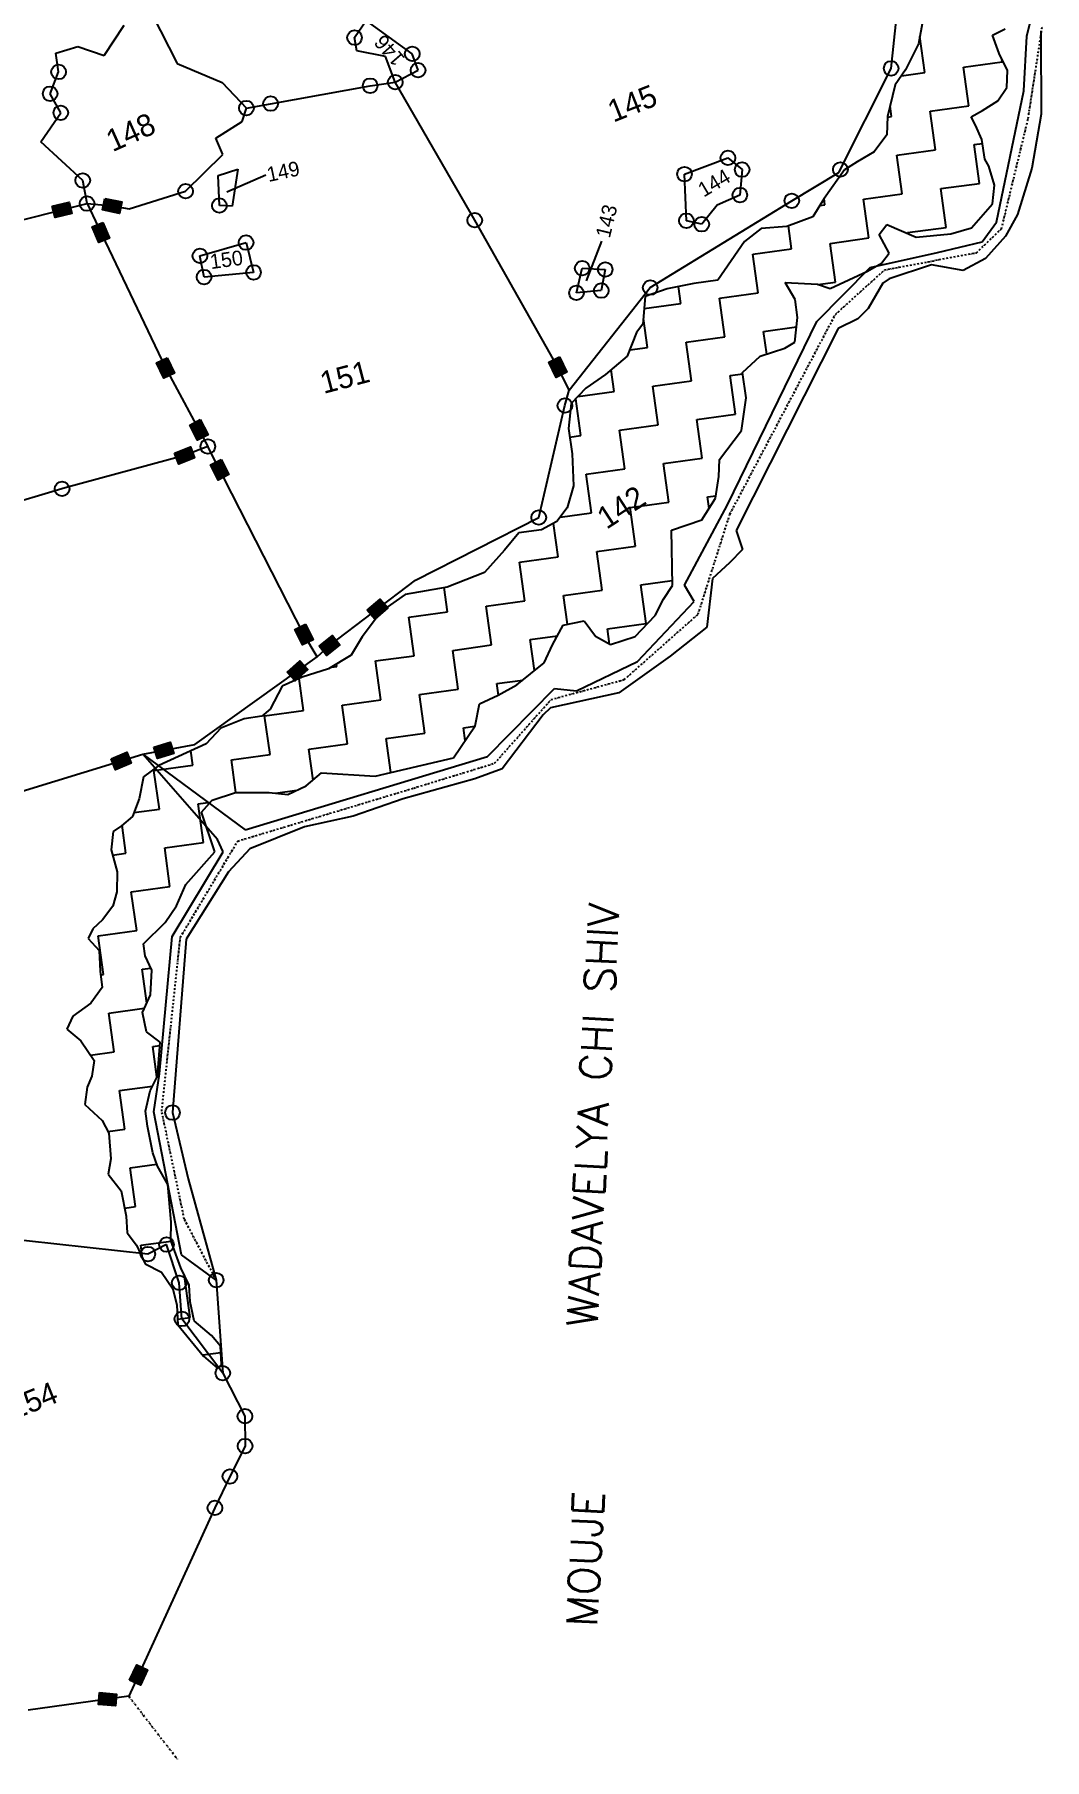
# Model space of a CAD drawing. Header units: metres. Extents: x 319402 to 322645, y 1847838 to 1853811.
# Drawn here: x 320755 to 321601, y 1847838 to 1849283 of the extents above; entities that cross this region are included whole.
import ezdxf

# ---------------------------------------------------------------- set-up
doc = ezdxf.new("R2010")
doc.units = ezdxf.units.M
doc.header["$LTSCALE"] = 0.3
doc.linetypes.add('DASHDOT', pattern=[1, 0.5, -0.25, 0, -0.25])
doc.linetypes.add('DIVIDE', pattern=[1.25, 0.5, -0.25, 0, -0.25, 0, -0.25])
for name, color, linetype in [('POLY_HATCH', 12, 'Continuous'), ('POLY_PARCEL', 6, 'Continuous'), ('POLY_WATER', 4, 'Continuous'), ('TEXT_MAPOUT', 7, 'Continuous'), ('TEXT_PARCEL', 7, 'Continuous'), ('V_BOUND_LINE', 7, 'Continuous'), ('V_BOUND_STREAM_LINE', 7, 'DASHDOT'), ('V_DIVIDE_LINE', 7, 'DIVIDE')]:
    doc.layers.add(name, color=color, linetype=linetype)
doc.styles.get("Standard").update_dxf_attribs({"font": 'simplex.shx'})
doc.styles.add('TEXT_MAP', font='')
doc.styles.get('TEXT_MAP').set_extended_font_data('Kruti Dev 050')
doc.dimstyles.get("Standard").update_dxf_attribs({"dimtxt": 0.18, "dimasz": 0.18, "dimexe": 0.18, "dimexo": 0.0625, "dimgap": 0.09, "dimtad": 0, "dimtih": 1, "dimtoh": 1, "dimdec": 4, "dimzin": 0, "dimdsep": 46, "dimtxsty": 'Standard', "dimcen": 0.09, "dimadec": 0, "dimazin": 0, "dimtfac": 1, "dimtdec": 4, "dimtofl": 0, "dimtmove": 0, "dimatfit": 3, "dimfxl": 1, "dimtolj": 1, "dimtzin": 0, "dimarcsym": 0})

msp = doc.modelspace()

# ---------------------------------------------------------------- hatches: boundary and pattern name
for points in [[(320826.4, 1849133.5), (320828.4, 1849143.2), (320814.3, 1849146.1), (320812.3, 1849136.4)], [(320786.5, 1849133.4), (320784.2, 1849143), (320770.2, 1849139.6), (320772.6, 1849130)], [(320809.1, 1849109), (320818.2, 1849112.8), (320812.6, 1849126), (320803.5, 1849122.2)], [(321192.4, 1848996), (321201.3, 1849000.4), (321195, 1849013.2), (321186.1, 1849008.9)], [(320863.7, 1848995.4), (320872.7, 1848999.7), (320866.4, 1849012.6), (320857.5, 1849008.3)], [(320891.9, 1848943.5), (320900.7, 1848948), (320894.1, 1848960.8), (320885.3, 1848956.2)], [(320889.4, 1848928.6), (320885.9, 1848937.9), (320872.5, 1848932.7), (320876.1, 1848923.5)], [(320909.2, 1848910.1), (320918.1, 1848914.6), (320911.6, 1848927.4), (320902.7, 1848922.9)], [(321051.3, 1848802.9), (321044.9, 1848810.4), (321034, 1848801.2), (321040.4, 1848793.6)], [(320979.7, 1848772), (320988.6, 1848776.3), (320982.4, 1848789.2), (320973.5, 1848784.9)], [(321011.1, 1848772.1), (321004.9, 1848779.8), (320993.8, 1848770.9), (321000, 1848763.1)], [(320984.3, 1848751.3), (320977.7, 1848758.7), (320967, 1848749.2), (320973.6, 1848741.8)], [(320836.4, 1848673), (320832.6, 1848682.1), (320819.4, 1848676.6), (320823.2, 1848667.4)], [(320872, 1848681.1), (320869, 1848690.6), (320855.3, 1848686.3), (320858.3, 1848676.8)], [(320849.9, 1847913.3), (320840.9, 1847917.5), (320834.9, 1847904.4), (320844, 1847900.3)], [(320823.2, 1847883), (320824, 1847892.9), (320809.7, 1847894.1), (320808.9, 1847884.2)]]:
    msp.add_hatch(color=256).paths.add_polyline_path(points)

# ---------------------------------------------------------------- linework, layer by layer
for points in [[(320814.3, 1849146.1), (320828.4, 1849143.2), (320826.4, 1849133.5), (320812.3, 1849136.4)], [(320770.2, 1849139.6), (320784.2, 1849143), (320786.5, 1849133.4), (320772.6, 1849130)], [(320812.6, 1849126), (320818.2, 1849112.8), (320809.1, 1849109), (320803.5, 1849122.2)], [(321195, 1849013.2), (321201.3, 1849000.4), (321192.4, 1848996), (321186.1, 1849008.9)], [(320866.4, 1849012.6), (320872.7, 1848999.7), (320863.7, 1848995.4), (320857.5, 1849008.3)], [(320894.1, 1848960.8), (320900.7, 1848948), (320891.9, 1848943.5), (320885.3, 1848956.2)], [(320872.5, 1848932.7), (320885.9, 1848937.9), (320889.4, 1848928.6), (320876.1, 1848923.5)], [(320911.6, 1848927.4), (320918.1, 1848914.6), (320909.2, 1848910.1), (320902.7, 1848922.9)], [(321034, 1848801.2), (321044.9, 1848810.4), (321051.3, 1848802.9), (321040.4, 1848793.6)], [(320982.4, 1848789.2), (320988.6, 1848776.3), (320979.7, 1848772), (320973.5, 1848784.9)], [(320993.8, 1848770.9), (321004.9, 1848779.8), (321011.1, 1848772.1), (321000, 1848763.1)], [(320967, 1848749.2), (320977.7, 1848758.7), (320984.3, 1848751.3), (320973.6, 1848741.8)], [(320819.4, 1848676.6), (320832.6, 1848682.1), (320836.4, 1848673), (320823.2, 1848667.4)], [(320855.3, 1848686.3), (320869, 1848690.6), (320872, 1848681.1), (320858.3, 1848676.8)], [(320834.9, 1847904.4), (320840.9, 1847917.5), (320849.9, 1847913.3), (320844, 1847900.3)], [(320809.7, 1847894.1), (320824, 1847892.9), (320823.2, 1847883), (320808.9, 1847884.2)]]:
    msp.add_lwpolyline(points, close=True)
for centre in [(321023.4, 1849280.8), (321071.8, 1849267.2), (321076.6, 1849253.5), (321472.9, 1849255), (320775.5, 1849252), (321036.5, 1849240.5), (321057.5, 1849243.4), (320768.4, 1849233.8), (320953.1, 1849225.5), (320777.3, 1849217.8), (320932.8, 1849221.8), (321299.8, 1849166.4), (321336.2, 1849180), (321348.1, 1849170.2), (321430.4, 1849170.3), (320795.7, 1849161.1), (320881.9, 1849152.1), (320799.3, 1849141.7), (320910.2, 1849140.1), (321346.2, 1849148.9), (321389.7, 1849144.1), (321124.1, 1849127.8), (321301.4, 1849127.4), (321314.2, 1849124.4), (320932.5, 1849109), (320893.9, 1849097.9), (320897.3, 1849080.2), (320938.8, 1849084.1), (321214.1, 1849087.6), (321233.4, 1849086.5), (321209.3, 1849066.9), (321230.1, 1849068.8), (321271.1, 1849071.3), (321199.7, 1848972.5), (320900.5, 1848938.2), (320778.4, 1848902.7), (321177.7, 1848878.7), (320870.9, 1848380.1), (320850.3, 1848261.6), (320865.9, 1848269.5), (320876.6, 1848237.5), (320907.5, 1848239.7), (320878.8, 1848207.2), (320913, 1848161.8), (320931.6, 1848125.7), (320931.7, 1848100.7), (320919, 1848075.2), (320906.5, 1848048.9)]:
    msp.add_circle(centre, 6.14)
at = {"layer": 'POLY_HATCH'}
for p, q in [((321499.5, 1849295.4), (321495.9, 1849275.7)), ((321557.7, 1849282.9), (321568.5, 1849288.2)), ((321495.9, 1849275.7), (321484.9, 1849253.7)), ((321563.3, 1849267.6), (321557.7, 1849282.9)), ((321570.4, 1849253.2), (321563.3, 1849267.6)), ((321484.9, 1849253.7), (321476.4, 1849241.1)), ((321569.8, 1849239.1), (321570.4, 1849253.2)), ((321476.4, 1849241.1), (321469.8, 1849214.6)), ((321562.4, 1849227.8), (321569.8, 1849239.1)), ((321540, 1849214.5), (321549.5, 1849219.7)), ((321549.5, 1849219.7), (321562.4, 1849227.8)), ((321469.8, 1849214.6), (321469.4, 1849199.2)), ((321543.5, 1849207.3), (321540, 1849214.5)), ((321549, 1849195.3), (321543.5, 1849207.3)), ((321469.4, 1849199.2), (321458.6, 1849185)), ((321551.3, 1849179), (321549, 1849195.3)), ((321444.4, 1849176.6), (321433.8, 1849170)), ((321458.6, 1849185), (321444.4, 1849176.6)), ((321554.7, 1849173.1), (321551.3, 1849179)), ((321559.4, 1849157.2), (321554.7, 1849173.1)), ((321433.8, 1849170), (321416.7, 1849145.9)), ((321416.7, 1849145.9), (321407.3, 1849130.6)), ((321557.7, 1849141.6), (321559.4, 1849157.2)), ((321407.3, 1849130.6), (321385.4, 1849122.5)), ((321540.1, 1849121.3), (321557.7, 1849141.6)), ((321363.9, 1849120.8), (321350.1, 1849109.9)), ((321385.4, 1849122.5), (321363.9, 1849120.8)), ((321462.9, 1849115.7), (321469.4, 1849124.3)), ((321471.4, 1849100.3), (321462.9, 1849115.7)), ((321469.4, 1849124.3), (321493.8, 1849113.6)), ((321493.8, 1849113.6), (321522.9, 1849116.4)), ((321522.9, 1849116.4), (321540.1, 1849121.3)), ((321350.1, 1849109.9), (321327.7, 1849077.5)), ((321464.9, 1849091.7), (321471.4, 1849100.3)), ((321453.1, 1849085), (321464.9, 1849091.7)), ((321307.6, 1849074.7), (321285.2, 1849070.3)), ((321327.7, 1849077.5), (321307.6, 1849074.7)), ((321392.4, 1849061.3), (321384.1, 1849075.5)), ((321384.1, 1849075.5), (321411.1, 1849074.1)), ((321411.1, 1849074.1), (321421.8, 1849070.5)), ((321421.8, 1849070.5), (321453.1, 1849085)), ((321266.9, 1849063.9), (321265, 1849040.7)), ((321285.2, 1849070.3), (321266.9, 1849063.9)), ((321394.5, 1849046.2), (321392.4, 1849061.3)), ((321392.3, 1849025.5), (321394.5, 1849046.2)), ((321259.6, 1849033.6), (321251.8, 1849013.8)), ((321265, 1849040.7), (321259.6, 1849033.6)), ((321251.8, 1849013.8), (321233.5, 1848998.4)), ((321348.5, 1849000.3), (321363.2, 1849013.8)), ((321363.2, 1849013.8), (321384, 1849020.5)), ((321384, 1849020.5), (321392.3, 1849025.5)), ((321351.4, 1848979), (321348.5, 1849000.3)), ((321217.1, 1848987.2), (321204.9, 1848974.1)), ((321233.5, 1848998.4), (321217.1, 1848987.2)), ((321204.9, 1848974.1), (321202.6, 1848953.3)), ((321347.5, 1848951.6), (321351.4, 1848979)), ((321202.6, 1848953.3), (321205.6, 1848932)), ((321329.1, 1848927.4), (321347.5, 1848951.6)), ((321205.6, 1848932), (321206.7, 1848905.3)), ((321328.5, 1848913.2), (321329.1, 1848927.4)), ((321325.9, 1848895), (321328.5, 1848913.2)), ((321206.7, 1848905.3), (321201.6, 1848886.8)), ((321201.6, 1848886.8), (321193, 1848875.3)), ((321314.4, 1848876.8), (321325.9, 1848895)), ((321193, 1848875.3), (321179.9, 1848868.4)), ((321288.8, 1848868.1), (321314.4, 1848876.8)), ((321161.1, 1848865.8), (321149, 1848851.4)), ((321179.9, 1848868.4), (321161.1, 1848865.8)), ((321289.7, 1848821.6), (321288.8, 1848868.1)), ((321149, 1848851.4), (321132.4, 1848832.5)), ((321132.4, 1848832.5), (321100.9, 1848820.4)), ((321065.9, 1848814.3), (321046.1, 1848800.1)), ((321100.9, 1848820.4), (321065.9, 1848814.3)), ((321282.3, 1848810.3), (321289.7, 1848821.6)), ((321046.1, 1848800.1), (321029.9, 1848778.7)), ((321258.5, 1848778.9), (321275.2, 1848796.6)), ((321275.2, 1848796.6), (321282.3, 1848810.3)), ((321189.1, 1848771.9), (321198.3, 1848788.5)), ((321198.3, 1848788.5), (321215.7, 1848792.2)), ((321215.7, 1848792.2), (321225.2, 1848779.4)), ((321029.9, 1848778.7), (321020.5, 1848763.4)), ((321182.3, 1848756.9), (321189.1, 1848771.9)), ((321225.2, 1848779.4), (321237.7, 1848772.2)), ((321237.7, 1848772.2), (321258.5, 1848778.9)), ((321020.5, 1848763.4), (321001.7, 1848751.8)), ((321159.3, 1848738.4), (321182.3, 1848756.9)), ((320979.6, 1848744.9), (320962.8, 1848737.5)), ((321001.7, 1848751.8), (320979.6, 1848744.9)), ((321143.8, 1848729.9), (321159.3, 1848738.4)), ((320962.8, 1848737.5), (320952.6, 1848718.2)), ((321128.2, 1848722.6), (321143.8, 1848729.9)), ((320930.8, 1848710.1), (320911.4, 1848702.3)), ((320945.8, 1848712.2), (320930.8, 1848710.1)), ((320952.6, 1848718.2), (320945.8, 1848712.2)), ((321124.4, 1848704.2), (321128.2, 1848722.6)), ((320911.4, 1848702.3), (320899.2, 1848689.1)), ((321106.3, 1848677.4), (321124.4, 1848704.2)), ((320899.2, 1848689.1), (320859.5, 1848670.8)), ((320859.5, 1848670.8), (320846.7, 1848661.4)), ((321040.7, 1848662), (321106.3, 1848677.4)), ((320846.7, 1848661.4), (320842.9, 1848643)), ((320967.4, 1848646.7), (320983, 1848654)), ((320983, 1848654), (320995.6, 1848664.7)), ((320995.6, 1848664.7), (321040.7, 1848662)), ((320842.9, 1848643), (320837.3, 1848628.2)), ((320895.3, 1848631.7), (320904.2, 1848641.8)), ((320904.2, 1848641.8), (320923.7, 1848648.4)), ((320923.7, 1848648.4), (320951.8, 1848648.4)), ((320951.8, 1848648.4), (320967.4, 1848646.7)), ((320837.3, 1848628.2), (320828.1, 1848620.5)), ((320906.3, 1848598.7), (320895.3, 1848631.7)), ((320821.1, 1848615.7), (320819.4, 1848600.2)), ((320828.1, 1848620.5), (320821.1, 1848615.7)), ((320819.4, 1848600.2), (320824.5, 1848581.7)), ((320882, 1848571.1), (320906.3, 1848598.7)), ((320824.5, 1848581.7), (320824.3, 1848565.1)), ((320824.3, 1848565.1), (320820.8, 1848553.1)), ((320874.2, 1848553.4), (320882, 1848571.1)), ((320820.8, 1848553.1), (320812.2, 1848541.7)), ((320864.7, 1848539.3), (320874.2, 1848553.4)), ((320812.2, 1848541.7), (320804.2, 1848534.2)), ((320846.7, 1848521.5), (320864.7, 1848539.3)), ((320804.2, 1848534.2), (320800.3, 1848526)), ((320800.3, 1848526), (320809.4, 1848515.8)), ((320809.4, 1848515.8), (320810.2, 1848498.5)), ((320848.1, 1848511.4), (320846.7, 1848521.5)), ((320853.6, 1848499.4), (320848.1, 1848511.4)), ((320810.2, 1848498.5), (320812.1, 1848484.8)), ((320852.6, 1848478.9), (320853.6, 1848499.4)), ((320812.1, 1848484.8), (320802.4, 1848471.9)), ((320845.7, 1848463.9), (320852.6, 1848478.9)), ((320802.4, 1848471.9), (320787.3, 1848460.9)), ((320849.2, 1848447.7), (320845.7, 1848463.9)), ((320787.3, 1848460.9), (320782.4, 1848450)), ((320782.4, 1848450), (320794, 1848440.1)), ((320794, 1848440.1), (320805.2, 1848423.8)), ((320860.6, 1848439.1), (320849.2, 1848447.7)), ((320858.2, 1848410.7), (320860.6, 1848439.1)), ((320805.2, 1848423.8), (320803.2, 1848410.7)), ((320803.2, 1848410.7), (320799.4, 1848401.3)), ((320852.2, 1848398.3), (320858.2, 1848410.7)), ((320799.4, 1848401.3), (320797.5, 1848386.9)), ((320848.2, 1848381.2), (320852.2, 1848398.3)), ((320797.5, 1848386.9), (320812.1, 1848373.6)), ((320849.9, 1848368.6), (320848.2, 1848381.2)), ((320812.1, 1848373.6), (320817.5, 1848362.9)), ((320817.5, 1848362.9), (320819.2, 1848341.4)), ((320854.3, 1848346.3), (320849.9, 1848368.6)), ((320819.2, 1848341.4), (320817.1, 1848328.4)), ((320858.3, 1848335.3), (320854.3, 1848346.3)), ((320866.9, 1848319.9), (320858.3, 1848335.3)), ((320817.1, 1848328.4), (320828, 1848314.5)), ((320869.9, 1848288.4), (320866.9, 1848319.9)), ((320828, 1848314.5), (320832.2, 1848293.4)), ((320832.2, 1848293.4), (320832.8, 1848279.4)), ((320832.8, 1848279.4), (320840.7, 1848269)), ((320869.5, 1848273), (320869.9, 1848288.4)), ((320840.7, 1848269), (320847.9, 1848253.4)), ((320877.8, 1848249.9), (320869.5, 1848273)), ((320847.9, 1848253.4), (320861.7, 1848246.4)), ((320884.9, 1848235.6), (320877.8, 1848249.9)), ((320861.7, 1848246.4), (320871.3, 1848232.4)), ((320885.6, 1848221.6), (320884.9, 1848235.6)), ((320871.3, 1848232.4), (320874.5, 1848218.8)), ((320874.5, 1848218.8), (320875.5, 1848202.3)), ((320889.1, 1848205.5), (320885.6, 1848221.6)), ((320903.5, 1848193.4), (320889.1, 1848205.5)), ((320875.5, 1848202.3), (320897, 1848175.9)), ((320911.2, 1848184.3), (320903.5, 1848193.4)), ((320897, 1848175.9), (320908.6, 1848166)), ((320912, 1848169), (320911.2, 1848184.3)), ((320908.6, 1848166), (320912, 1848169))]:
    msp.add_line(p, q, dxfattribs=at)
at = {"layer": 'POLY_HATCH', "linetype": 'Continuous'}
for p, q in [((321501.2, 1849251.5), (321497, 1849281.7)), ((321533.6, 1849256), (321566, 1849260.4)), ((321566, 1849260.4), (321565.7, 1849262.8)), ((321481.5, 1849248.8), (321501.2, 1849251.5)), ((321538.1, 1849223.6), (321533.6, 1849256)), ((321473.2, 1849214.6), (321472, 1849223.5)), ((321505.7, 1849219.1), (321538.1, 1849223.6)), ((321510.1, 1849186.7), (321505.7, 1849219.1)), ((321469.8, 1849214.1), (321473.2, 1849214.6)), ((321477.7, 1849182.2), (321510.1, 1849186.7)), ((321542.5, 1849191.1), (321549.5, 1849192.1)), ((321547, 1849158.7), (321542.5, 1849191.1)), ((321482.2, 1849149.8), (321477.7, 1849182.2)), ((321514.6, 1849154.3), (321547, 1849158.7)), ((321417.4, 1849140.8), (321416.7, 1849146)), ((321449.8, 1849145.3), (321482.2, 1849149.8)), ((321454.3, 1849112.9), (321449.8, 1849145.3)), ((321519.1, 1849121.8), (321514.6, 1849154.3)), ((321413.2, 1849140.2), (321417.4, 1849140.8)), ((321389.5, 1849103.9), (321386.8, 1849123)), ((321486.7, 1849117.4), (321519.1, 1849121.8)), ((321486.8, 1849116.7), (321486.7, 1849117.4)), ((321357.1, 1849099.4), (321389.5, 1849103.9)), ((321421.9, 1849108.4), (321454.3, 1849112.9)), ((321426.4, 1849076), (321421.9, 1849108.4)), ((321361.5, 1849067), (321357.1, 1849099.4)), ((321296.7, 1849058.1), (321294.8, 1849072.2)), ((321411.5, 1849073.9), (321426.4, 1849076)), ((321266.1, 1849053.8), (321296.7, 1849058.1)), ((321329.1, 1849062.5), (321361.5, 1849067)), ((321333.6, 1849030.1), (321329.1, 1849062.5)), ((321268.8, 1849021.2), (321265.4, 1849045.5)), ((321301.2, 1849025.7), (321333.6, 1849030.1)), ((321366, 1849034.6), (321393.7, 1849038.4)), ((321368.7, 1849015.6), (321366, 1849034.6)), ((321253.9, 1849019.1), (321268.8, 1849021.2)), ((321305.7, 1848993.2), (321301.2, 1849025.7)), ((321240.9, 1848984.3), (321238.3, 1849002.5)), ((321338.1, 1848997.7), (321348.6, 1848999.2)), ((321210.5, 1848980.1), (321240.9, 1848984.3)), ((321273.3, 1848988.8), (321305.7, 1848993.2)), ((321277.8, 1848956.4), (321273.3, 1848988.8)), ((321342.6, 1848965.3), (321338.1, 1848997.7)), ((321212.9, 1848947.4), (321208.7, 1848978.1)), ((321245.3, 1848951.9), (321277.8, 1848956.4)), ((321310.2, 1848960.8), (321342.6, 1848965.3)), ((321314.6, 1848928.4), (321310.2, 1848960.8)), ((321203.6, 1848946.1), (321212.9, 1848947.4)), ((321249.8, 1848919.5), (321245.3, 1848951.9)), ((321282.2, 1848923.9), (321314.6, 1848928.4)), ((321217.4, 1848915), (321249.8, 1848919.5)), ((321221.9, 1848882.6), (321217.4, 1848915)), ((321286.7, 1848891.5), (321282.2, 1848923.9)), ((321254.3, 1848887.1), (321286.7, 1848891.5)), ((321258.8, 1848854.6), (321254.3, 1848887.1)), ((321319.1, 1848896), (321326.2, 1848897)), ((321320.5, 1848886.3), (321319.1, 1848896)), ((321194, 1848845.7), (321190.1, 1848873.8)), ((321195.7, 1848879), (321221.9, 1848882.6)), ((321226.4, 1848850.2), (321258.8, 1848854.6)), ((321161.6, 1848841.2), (321194, 1848845.7)), ((321166, 1848808.8), (321161.6, 1848841.2)), ((321230.9, 1848817.8), (321226.4, 1848850.2)), ((321263.3, 1848822.2), (321289.6, 1848825.9)), ((321101.2, 1848799.8), (321098.4, 1848820)), ((321198.5, 1848813.3), (321230.9, 1848817.8)), ((321201.8, 1848789.2), (321198.5, 1848813.3)), ((321267.8, 1848789.8), (321263.3, 1848822.2)), ((321068.8, 1848795.3), (321101.2, 1848799.8)), ((321133.6, 1848804.3), (321166, 1848808.8)), ((321138.1, 1848771.9), (321133.6, 1848804.3)), ((321073.3, 1848762.9), (321068.8, 1848795.3)), ((321235.3, 1848785.3), (321267.8, 1848789.8)), ((321237.1, 1848772.6), (321235.3, 1848785.3)), ((321105.7, 1848767.4), (321138.1, 1848771.9)), ((321110.2, 1848735), (321105.7, 1848767.4)), ((321170.5, 1848776.4), (321193.4, 1848779.5)), ((321174.1, 1848750.4), (321170.5, 1848776.4)), ((321004.3, 1848753.4), (321008.5, 1848754)), ((321008.5, 1848754), (321008.2, 1848755.8)), ((321040.9, 1848758.5), (321073.3, 1848762.9)), ((321045.4, 1848726), (321040.9, 1848758.5)), ((320980.6, 1848717.1), (320976.9, 1848743.7)), ((321142.6, 1848739.5), (321164.4, 1848742.5)), ((321143.9, 1848729.9), (321142.6, 1848739.5)), ((321013, 1848721.6), (321045.4, 1848726)), ((321077.8, 1848730.5), (321110.2, 1848735)), ((321082.3, 1848698.1), (321077.8, 1848730.5)), ((320948.1, 1848712.6), (320980.6, 1848717.1)), ((320952.6, 1848680.2), (320948.1, 1848712.6)), ((321017.4, 1848689.2), (321013, 1848721.6)), ((321049.9, 1848693.6), (321082.3, 1848698.1)), ((321114.7, 1848702.6), (321124.2, 1848703.9)), ((321116.1, 1848692), (321114.7, 1848702.6)), ((320887.8, 1848671.2), (320886.2, 1848683.1)), ((320985, 1848684.7), (321017.4, 1848689.2)), ((320988.6, 1848658.7), (320985, 1848684.7)), ((321053.8, 1848665.1), (321049.9, 1848693.6)), ((320855.4, 1848666.8), (320887.8, 1848671.2)), ((320859.9, 1848634.3), (320855.4, 1848666.8)), ((320920.2, 1848675.7), (320952.6, 1848680.2)), ((320924, 1848648.4), (320920.2, 1848675.7)), ((320892.3, 1848638.8), (320902.8, 1848640.3)), ((320896.8, 1848606.4), (320892.3, 1848638.8)), ((320957.3, 1848647.8), (320975, 1848650.3)), ((320838.5, 1848631.4), (320859.9, 1848634.3)), ((320831.9, 1848597.4), (320828.7, 1848621)), ((320820.6, 1848595.9), (320831.9, 1848597.4)), ((320864.4, 1848601.9), (320896.8, 1848606.4)), ((320868.8, 1848569.5), (320864.4, 1848601.9)), ((320836.4, 1848565), (320868.8, 1848569.5)), ((320840.9, 1848532.6), (320836.4, 1848565)), ((320808.5, 1848528.1), (320840.9, 1848532.6)), ((320813, 1848495.7), (320808.5, 1848528.1)), ((320810.6, 1848495.4), (320813, 1848495.7)), ((320845.4, 1848500.2), (320852.7, 1848501.2)), ((320849.3, 1848471.8), (320845.4, 1848500.2)), ((320817.5, 1848463.3), (320847.3, 1848467.5)), ((320821.9, 1848430.9), (320817.5, 1848463.3)), ((320854.4, 1848435.4), (320860.4, 1848436.2)), ((320857.9, 1848410.1), (320854.4, 1848435.4)), ((320802.2, 1848428.2), (320821.9, 1848430.9)), ((320826.4, 1848398.5), (320854.1, 1848402.3)), ((320830.9, 1848366.1), (320826.4, 1848398.5)), ((320816.8, 1848364.2), (320830.9, 1848366.1)), ((320835.4, 1848333.7), (320857.8, 1848336.8)), ((320839.9, 1848301.3), (320835.4, 1848333.7)), ((320830.9, 1848300), (320839.9, 1848301.3)), ((320844.4, 1848268.9), (320869.7, 1848272.4)), ((320845.9, 1848257.9), (320844.4, 1848268.9)), ((320881.2, 1848240.9), (320882.2, 1848241.1)), ((320885.7, 1848208.5), (320881.2, 1848240.9)), ((320875.2, 1848207.1), (320885.7, 1848208.5)), ((320896.2, 1848177), (320911.5, 1848179.1))]:
    msp.add_line(p, q, dxfattribs=at)
at = {"layer": 'POLY_PARCEL'}
for p, q in [((321472.9, 1849255), (321480.1, 1849323.8)), ((320813.7, 1849265.9), (320830.3, 1849291.1)), ((320854, 1849300.1), (320874.9, 1849259.1)), ((321023.4, 1849280.8), (321033, 1849295.1)), ((321071.8, 1849267.2), (321033, 1849295.1)), ((320773.3, 1849267.9), (320791.7, 1849273.3)), ((320791.7, 1849273.3), (320813.7, 1849265.9)), ((321025.2, 1849269.7), (321023.4, 1849280.8)), ((320775.5, 1849252), (320773.3, 1849267.9)), ((320874.9, 1849259.1), (320912.5, 1849243.2)), ((321049.4, 1849264.9), (321025.2, 1849269.7)), ((321057.5, 1849243.4), (321049.4, 1849264.9)), ((321076.6, 1849253.5), (321071.8, 1849267.2)), ((320768.4, 1849233.8), (320775.5, 1849252)), ((321057.5, 1849243.4), (321076.6, 1849253.5)), ((321429, 1849167.7), (321472.9, 1849255)), ((320777.3, 1849217.8), (320768.4, 1849233.8)), ((320912.5, 1849243.2), (320932.8, 1849221.8)), ((320932.8, 1849221.8), (321036.5, 1849240.5)), ((321036.5, 1849240.5), (321057.5, 1849243.4)), ((321124.1, 1849127.8), (321057.5, 1849243.4)), ((320760.6, 1849193.5), (320777.3, 1849217.8)), ((320929.3, 1849210.5), (320932.8, 1849221.8)), ((320907.1, 1849196.6), (320929.3, 1849210.5)), ((320795.7, 1849161.1), (320760.6, 1849193.5)), ((320913.1, 1849182.9), (320907.1, 1849196.6)), ((320881.9, 1849152.1), (320913.1, 1849182.9)), ((321299.8, 1849166.4), (321336.2, 1849180)), ((321336.2, 1849180), (321348.1, 1849170.2)), ((320799.3, 1849141.7), (320795.7, 1849161.1)), ((320909.2, 1849165.2), (320925.6, 1849170.5)), ((320910.2, 1849140.1), (320909.2, 1849165.2)), ((320925.6, 1849170.5), (320920.8, 1849139.6)), ((321301.4, 1849127.4), (321299.8, 1849166.4)), ((321348.1, 1849170.2), (321346.2, 1849148.9)), ((321389.7, 1849144.1), (321429, 1849167.7)), ((320834.5, 1849137.4), (320881.9, 1849152.1)), ((321271.1, 1849071.3), (321389.7, 1849144.1)), ((321346.2, 1849148.9), (321327.3, 1849140.5)), ((320684.6, 1849112.9), (320799.3, 1849141.7)), ((320799.3, 1849141.7), (320808.6, 1849122.3)), ((320799.3, 1849141.7), (320820.4, 1849139.8)), ((320820.4, 1849139.8), (320834.5, 1849137.4)), ((320920.8, 1849139.6), (320910.2, 1849140.1)), ((321327.3, 1849140.5), (321314.2, 1849124.4)), ((320808.6, 1849122.3), (320865.1, 1849004)), ((321193.7, 1849004.6), (321124.1, 1849127.8)), ((321314.2, 1849124.4), (321301.4, 1849127.4)), ((320893.9, 1849097.9), (320932.5, 1849109)), ((320932.5, 1849109), (320938.8, 1849084.1)), ((320897.3, 1849080.2), (320893.9, 1849097.9)), ((321209.3, 1849066.9), (321214.1, 1849087.6)), ((321214.1, 1849087.6), (321233.4, 1849086.5)), ((321233.4, 1849086.5), (321230.1, 1849068.8)), ((320938.8, 1849084.1), (320897.3, 1849080.2)), ((321203.1, 1848985.4), (321271.1, 1849071.3)), ((321230.1, 1849068.8), (321209.3, 1849066.9)), ((320865.1, 1849004), (320900.5, 1848938.2)), ((321203.1, 1848985.4), (321193.7, 1849004.6)), ((321199.7, 1848972.5), (321203.1, 1848985.4)), ((321177.7, 1848878.7), (321199.7, 1848972.5)), ((320881, 1848930.7), (320781, 1848903.5)), ((320900.5, 1848938.2), (320881, 1848930.7)), ((320981, 1848780.6), (320900.5, 1848938.2)), ((320781, 1848903.5), (320562.7, 1848838.9)), ((321074.5, 1848826.2), (321177.7, 1848878.7)), ((321002.5, 1848771.5), (321074.5, 1848826.2)), ((320992.2, 1848762.1), (320981, 1848780.6)), ((320992.2, 1848762.1), (321002.5, 1848771.5)), ((320889.5, 1848688.6), (320992.2, 1848762.1)), ((320846.1, 1848680.4), (320889.5, 1848688.6)), ((320711.7, 1848639.2), (320846.1, 1848680.4)), ((320850.3, 1848261.6), (320606.1, 1848288)), ((320865.9, 1848269.5), (320850.3, 1848261.6)), ((320876.6, 1848237.5), (320865.9, 1848269.5)), ((320878.8, 1848207.2), (320876.6, 1848237.5)), ((320913, 1848161.8), (320878.8, 1848207.2))]:
    msp.add_line(p, q, dxfattribs=at)
at = {"layer": 'POLY_WATER'}
for p, q in [((321586.7, 1849282.1), (321601.4, 1849344.9)), ((321584.2, 1849236.2), (321586.7, 1849282.1)), ((321598.3, 1849286.5), (321598.3, 1849281.9)), ((321598.3, 1849281.9), (321598.6, 1849216.6)), ((321561.3, 1849126.1), (321584.2, 1849236.2)), ((321598.6, 1849216.6), (321590.7, 1849171.5)), ((321590.7, 1849171.5), (321578.7, 1849132.6)), ((321578.7, 1849132.6), (321568.7, 1849114.5)), ((321549.1, 1849109.6), (321561.3, 1849126.1)), ((321568.7, 1849114.5), (321552.1, 1849095.8)), ((321455.3, 1849088.2), (321511.7, 1849100.7)), ((321511.7, 1849100.7), (321549.1, 1849109.6)), ((321410.8, 1849043), (321455.3, 1849088.2)), ((321506.7, 1849090.3), (321471.2, 1849078.7)), ((321533.2, 1849085.8), (321506.7, 1849090.3)), ((321552.1, 1849095.8), (321533.2, 1849085.8)), ((321465.9, 1849075), (321453.7, 1849053.9)), ((321471.2, 1849078.7), (321465.9, 1849075)), ((321335.7, 1848889.4), (321410.8, 1849043)), ((321445.1, 1849045.3), (321428.5, 1849037)), ((321453.7, 1849053.9), (321445.1, 1849045.3)), ((321428.5, 1849037), (321343.1, 1848867.7)), ((321299.8, 1848822.1), (321335.7, 1848889.4)), ((321343.1, 1848867.7), (321348.4, 1848852)), ((321337.4, 1848840.8), (321323.4, 1848827.7)), ((321348.4, 1848852), (321337.4, 1848840.8)), ((321323.4, 1848827.7), (321318.4, 1848786.8)), ((321307.8, 1848808.4), (321299.8, 1848822.1)), ((321260.3, 1848758.1), (321307.8, 1848808.4)), ((321318.4, 1848786.8), (321287.7, 1848762.5)), ((321209.3, 1848733.4), (321260.3, 1848758.1)), ((321287.7, 1848762.5), (321244.8, 1848731.9)), ((321134.9, 1848678.4), (321190.8, 1848735.5)), ((321244.8, 1848731.9), (321187.5, 1848719.2)), ((321190.8, 1848735.5), (321209.3, 1848733.4)), ((321181.3, 1848713.5), (321147.2, 1848668.2)), ((321187.5, 1848719.2), (321181.3, 1848713.5)), ((320908.6, 1848609), (320846.1, 1848680.4)), ((320846.1, 1848680.4), (320931.7, 1848616.9)), ((320931.7, 1848616.9), (321134.9, 1848678.4)), ((321147.2, 1848668.2), (321124.3, 1848659.8)), ((321124.3, 1848659.8), (321064, 1848642.9)), ((321064, 1848642.9), (321022.2, 1848628.5)), ((321022.2, 1848628.5), (320981.5, 1848619.6)), ((320913.3, 1848598.5), (320908.6, 1848609)), ((320981.5, 1848619.6), (320935.8, 1848601)), ((320870.5, 1848527.5), (320913.3, 1848598.5)), ((320935.8, 1848601), (320917.7, 1848581.7)), ((320917.7, 1848581.7), (320882.3, 1848525.4)), ((320859.9, 1848412.6), (320870.5, 1848527.5)), ((320882.3, 1848525.4), (320870.9, 1848380.1)), ((320855.4, 1848380.7), (320859.9, 1848412.6)), ((320878.5, 1848260.8), (320855.4, 1848380.7)), ((320870.9, 1848380.1), (320884, 1848324.6)), ((320884, 1848324.6), (320907.5, 1848239.7)), ((320907.5, 1848239.7), (320878.5, 1848260.8))]:
    msp.add_line(p, q, dxfattribs=at)
at = {"layer": 'V_BOUND_LINE'}
for p, q in [((320907.5, 1848239.7), (320913, 1848161.8)), ((320913, 1848161.8), (320931.6, 1848125.7)), ((320931.6, 1848125.7), (320931.7, 1848100.7)), ((320931.7, 1848100.7), (320919, 1848075.2)), ((320919, 1848075.2), (320906.5, 1848048.9)), ((320906.5, 1848048.9), (320834.3, 1847891)), ((320834.3, 1847891), (320750, 1847879.4))]:
    msp.add_line(p, q, dxfattribs=at)
at = {"layer": 'V_BOUND_STREAM_LINE', "ltscale": 10}
for p, q in [((321598.3, 1849281.9), (321599.7, 1849290.9)), ((321587.7, 1849212.9), (321598.3, 1849281.9)), ((321565.4, 1849120.6), (321587.7, 1849212.9)), ((321544.4, 1849100.6), (321565.4, 1849120.6)), ((321467.5, 1849086.2), (321544.4, 1849100.6)), ((321426.2, 1849048.8), (321467.5, 1849086.2)), ((321337.9, 1848881.6), (321426.2, 1849048.8)), ((321311.2, 1848797.6), (321337.9, 1848881.6)), ((321249.4, 1848742.9), (321311.2, 1848797.6)), ((321188.1, 1848726.2), (321249.4, 1848742.9)), ((321140.7, 1848672.8), (321188.1, 1848726.2)), ((321073, 1848652), (321140.7, 1848672.8)), ((320925.6, 1848607.6), (321073, 1848652)), ((320877.5, 1848527), (320925.6, 1848607.6)), ((320861.9, 1848381.2), (320877.5, 1848527)), ((320880.8, 1848290.8), (320861.9, 1848381.2)), ((320907.5, 1848239.7), (320880.8, 1848290.8))]:
    msp.add_line(p, q, dxfattribs=at)
at = {"layer": 'V_DIVIDE_LINE', "ltscale": 10}
msp.add_line((320834.3, 1847891), (320875.2, 1847838.1), dxfattribs=at)

# ---------------------------------------------------------------- texts
at = {"layer": 'TEXT_MAPOUT'}
for s, height, p in [('WADAVELYA CHI SHIV', 25.762, (321226.7, 1848199.8)), ('MOUJE', 25.76, (321226.5, 1847948.6))]:
    msp.add_text(s, height=height, rotation=86.9889, dxfattribs=at).set_placement(p)
at = {"layer": 'TEXT_PARCEL', "style": 'TEXT_MAP'}
for s, height, rotation, p in [('146', 12.37, 131.1169, (321066.3, 1849263.6)), ('145', 18.55, 21.6767, (321240.2, 1849209.5)), ('148', 18.55, 24.0492, (320820.7, 1849184.7)), ('149', 12.37, 11.9551, (320951.4, 1849159.8)), ('144', 12.37, 30.7877, (321315.9, 1849146.7)), ('143', 12.37, 76.3797, (321237.2, 1849112.2)), ('150', 12.37, 7.8729, (320903.2, 1849086.8)), ('151', 18.55, 14.6762, (320997.5, 1848982.2)), ('142', 18.55, 33.0136, (321234.5, 1848868.3)), ('154', 18.55, 21.8978, (320738.1, 1848122.6))]:
    msp.add_text(s, height=height, rotation=rotation, dxfattribs=at).set_placement(p)

# ---------------------------------------------------------------- leaders
for points in [[(320949, 1849165.6), (320916.3, 1849151.4)], [(321230.3, 1849110.2), (321217.4, 1849077)]]:
    msp.add_leader(points, dimstyle='Standard', override={"dimtxt": 2.5, "dimasz": 2.5, "dimexe": 1.25, "dimexo": 0.625, "dimgap": 0.625, "dimtad": 1, "dimtih": 0, "dimtoh": 0, "dimzin": 8, "dimcen": 2.5, "dimtofl": 1})

doc.saveas('drawing.dxf')
